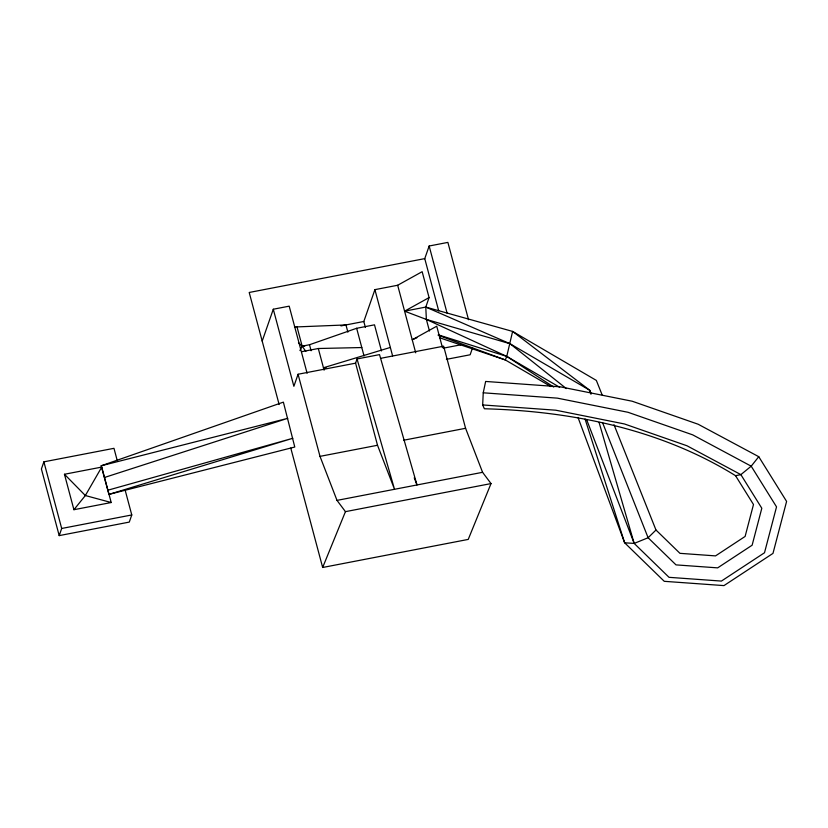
<?xml version="1.0" encoding="UTF-8"?>
<svg xmlns="http://www.w3.org/2000/svg" width="828" height="828" viewBox="0 0 828 828"><rect width="100%" height="100%" fill="white"/><g stroke="black" fill="none" stroke-linecap="round" stroke-linejoin="round"><path stroke-width="1.24" d="M614.003 424.702L655.983 530.024L679.954 553.332L715.537 555.888L745.117 536.44L753.49 504.521L735.543 475.696C660.496 429.132 571.755 411.143 484.38 408.763L482.672 404.944L483.241 392.803L485.643 381.449L560.287 386.821L632.199 401.228L698.128 424.226L758.758 456.694L786.6 501.416L772.979 553.394L723.962 585.603L664.263 581.318L624.643 542.795L578.027 417.498M117.265 460.668L113.974 448.321L43.884 461.838L41.4 468.979L59.202 535.612L129.282 522.095L131.776 514.954L125.183 490.279M59.202 535.612L61.686 528.471L43.884 461.838M262.197 341.084L273.292 309.227L289.189 306.163L307.116 373.293M414.238 477.818L417.001 484.96L379.524 354.622L357.044 358.959L355.585 363.161L298.07 374.246L293.878 386.303L273.292 309.227M365.417 327.515L363.813 321.492L374.908 289.645L397.668 285.256L422.156 271.688L429.08 297.594L425.778 307.074L426.368 319.432L429.453 331.003M438.695 310.831L424.754 258.626L429.152 246.009L447.886 242.397L468.534 319.711M472.54 347.895L470.138 354.777L446.406 359.352M491.025 483.583L468.234 539.411L322.661 567.48L345.452 511.652L491.025 483.583L482.579 472.312L465.584 428.293L443.642 346.187L380.58 358.338M299.933 350.523L302.158 346.166L297.014 326.905L294.478 326.956M101.74 467.085L85.346 495.537L73.92 509.706L64.46 474.268L101.74 467.085L111.2 502.524L73.92 509.706M758.758 456.694L751.203 466.185L740.874 474.63L735.543 475.696M655.983 530.024L648.107 537.745L634.176 543.416L624.643 542.795L585.065 419.02M559.666 387.266L506.757 356.392L426.368 319.432L404.592 311.162L429.08 297.594M416.908 337.741L412.23 339.77L436.729 326.211L442.431 347.574M101.171 465.802L283.383 402.139L294.778 447.027L108.944 494.388L101.171 465.802L287.751 418.316L104.452 477.487M298.463 342.73L302.158 346.166L309.496 344.738L356.651 328.281L374.504 324.835L381.48 350.937M108.944 494.388L292.822 438.281L107.909 490.197M390.35 347.439L323.458 367.767L326.015 367.715M424.754 258.626L249.207 292.47L279.139 404.53M404.592 311.162L425.778 307.074L512.615 331.417L596.346 380.414L602.08 394.78M340.929 325.911L363.813 321.492M301.506 351.734L318.304 348.505L361.795 347.543M443.311 348.174L460.792 344.81M298.07 374.246L320.001 456.363L377.516 445.267L394.521 489.296L357.044 358.959M403.774 440.206L465.584 428.293M61.686 528.471L131.776 514.954M320.001 456.363L337.006 500.381L482.579 472.312M297.014 326.905L345.959 324.938L347.884 332.163M304.735 346.063L302.158 346.166L305.832 351.414M483.241 392.803L557.306 398.133L628.028 412.292L692.715 434.866L751.203 466.185L776.529 506.871L764.503 552.752L721.405 581.08L669.034 577.323L634.176 543.416L586.7 419.796M482.672 404.944L555.764 410.202L624.457 423.967L687.012 445.785L740.874 474.63L761.812 508.257L752.124 545.217L717.659 567.863L676.01 564.882L648.107 537.745L602.556 422.642M111.2 502.524L85.346 495.537L64.46 474.268M426.368 319.432L510.007 343.713L589.743 390.278L591.171 393.869M438.322 334.854L506.757 356.392L553.756 387.069M439.513 337.741L505.308 359.932L550.858 386.541M438.157 335.236L505.308 359.932L506.757 356.392L512.615 331.417L589.743 390.278L590.819 393.983M425.778 307.074L510.007 343.713L566.331 388.58M337.006 500.381L345.452 511.652M599.058 422.383L634.176 543.416M429.152 246.009L447.079 313.129M397.668 285.256L415.718 352.821M374.908 289.645L392.596 355.874M356.651 328.281L364.051 355.978M355.585 363.161L377.516 445.267M318.304 348.505L324.1 370.178M309.496 344.738L311.1 350.751M290.773 448.062L322.661 567.48"/></g></svg>
